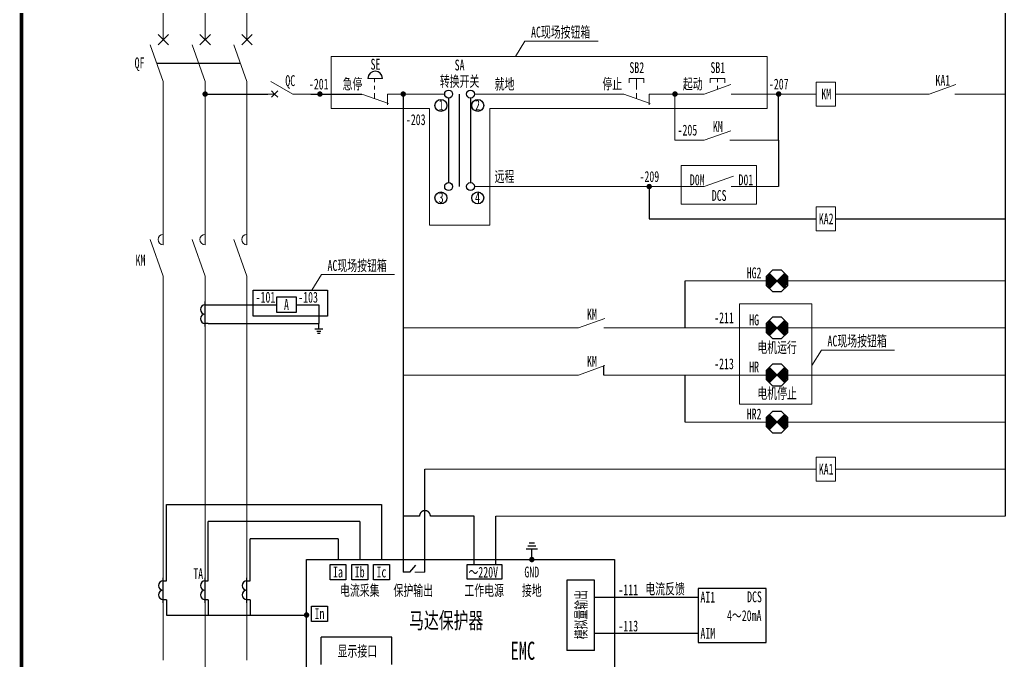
# Model space of a CAD drawing. Header units: millimetres. Extents: x 257344 to 1270023, y 272924 to 540726.
# Drawn here: x 918059 to 945361, y 301745 to 319446 of the extents above; entities that cross this region are included whole.
import ezdxf
from ezdxf.enums import TextEntityAlignment as Align

# ---------------------------------------------------------------- set-up
doc = ezdxf.new("R2010")
doc.units = ezdxf.units.MM
doc.linetypes.add('常规', pattern=[20, 10, 0, 10])
doc.linetypes.add('接地线', pattern=[1460, 500, 500, -200, 60, -200])
doc.layers.add('1轮廓实线层', color=7, linetype='Continuous', lineweight=18)
doc.layers.add('_0', color=7, linetype='Continuous', lineweight=25)
for name, color, linetype in [('BORDER', 7, 'Continuous'), ('D1', 4, 'Continuous'), ('MX', 3, 'Continuous'), ('TEXT', 4, 'Continuous'), ('动力平面导线层', 3, '常规'), ('动力平面设备层', 1, 'Continuous'), ('图框', 7, 'Continuous'), ('标注-照明', 7, 'Continuous'), ('照明平面导线层', 3, 'Continuous'), ('电气-接地设计-接地线', 3, '接地线'), ('表格图框层', 7, 'Continuous')]:
    doc.layers.add(name, color=color, linetype=linetype)
doc.styles.add('标准', font='', dxfattribs={"width": 0.667})
doc.styles.get('标准').set_extended_font_data('NSimSun')

# ---------------------------------------------------------------- blocks, each defined once
blk = doc.blocks.new('*U148')
at = {"layer": '1轮廓实线层'}
for p, q in [((0, 15), (0, 10)), ((0, 5), (-3.5, 11.06)), ((0, 10), (-0.88, 10.88)), ((0, 10), (-0.88, 9.12)), ((0, 10), (0.88, 10.88)), ((0, 10), (0.88, 9.12)), ((0, 5), (0, 0))]:
    blk.add_line(p, q, dxfattribs=at)

msp = doc.modelspace()

# ---------------------------------------------------------------- hatches: boundary and pattern name
at = {"linetype": 'ByBlock', "lineweight": 25}
h = msp.add_hatch(dxfattribs=at)
h.set_pattern_fill('ANSI31', color=3, scale=184.8, style=0)
h.set_pattern_definition([(45, (374572.193, 314423.285), (-16.3341666, 16.3341666), [])])
h.paths.add_polyline_path([(938974.55319, 312228.32385), (938765.64951, 312437.57469, 0.1991281417), (938678.87319, 312228.32385, 0.1986966109), (938765.30235, 312019.42017)])
h.paths.add_polyline_path([(939183.80403, 312437.22753), (938974.55319, 312228.32385), (939183.45687, 312019.07301, 0.1991281417), (939270.23319, 312228.32385, 0.1986966109)])
h = msp.add_hatch(dxfattribs=at)
h.set_pattern_fill('ANSI31', color=3, scale=184.8, style=0)
h.set_pattern_definition([(45, (374572.193, 313123.285), (-16.3341666, 16.3341666), [])])
h.paths.add_polyline_path([(938974.55319, 310928.32385), (938765.64951, 311137.57469, 0.1991281417), (938678.87319, 310928.32385, 0.1986966109), (938765.30235, 310719.42017)])
h.paths.add_polyline_path([(939183.80403, 311137.22753), (938974.55319, 310928.32385), (939183.45687, 310719.07301, 0.1991281417), (939270.23319, 310928.32385, 0.1986966109)])
h = msp.add_hatch(dxfattribs=at)
h.set_pattern_fill('ANSI31', color=1, scale=184.8, style=0)
h.set_pattern_definition([(45, (374572.193, 311823.285), (-16.3341666, 16.3341666), [])])
h.paths.add_polyline_path([(938974.55319, 309628.32385), (938765.64951, 309837.57469, 0.1991281417), (938678.87319, 309628.32385, 0.1986966109), (938765.30235, 309419.42017)])
h.paths.add_polyline_path([(939183.80403, 309837.22753), (938974.55319, 309628.32385), (939183.45687, 309419.07301, 0.1991281417), (939270.23319, 309628.32385, 0.1986966109)])
h = msp.add_hatch(dxfattribs=at)
h.set_pattern_fill('ANSI31', color=1, scale=184.8, style=0)
h.set_pattern_definition([(45, (374572.193, 310523.285), (-16.3341666, 16.3341666), [])])
h.paths.add_polyline_path([(938974.55319, 308328.32385), (938765.64951, 308537.57469, 0.1991281417), (938678.87319, 308328.32385, 0.1986966109), (938765.30235, 308119.42017)])
h.paths.add_polyline_path([(939183.80403, 308537.22753), (938974.55319, 308328.32385), (939183.45687, 308119.07301, 0.1991281417), (939270.23319, 308328.32385, 0.1986966109)])

# ---------------------------------------------------------------- linework, layer by layer
at = {"color": 0, "linetype": 'ByBlock', "lineweight": 20}
for p, q in [((943181.66278, 317392.87304), (940587.75999, 317392.87304)), ((945280.88883, 317392.87304), (943883.40403, 317392.87304))]:
    msp.add_line(p, q, dxfattribs=at)
at = {"color": 3, "linetype": 'ByBlock', "lineweight": 25}
for p, q in [((939183.80403, 312437.22753), (938765.30235, 312019.42017)), ((939183.45687, 312019.07301), (938765.64951, 312437.57469)), ((939183.80403, 311137.22753), (938765.30235, 310719.42017)), ((939183.45687, 310719.07301), (938765.64951, 311137.57469))]:
    msp.add_line(p, q, dxfattribs=at)
at = {"color": 1, "linetype": 'ByBlock', "lineweight": 25}
for p, q in [((939183.80403, 309837.22753), (938765.30235, 309419.42017)), ((939183.45687, 309419.07301), (938765.64951, 309837.57469)), ((939183.80403, 308537.22753), (938765.30235, 308119.42017)), ((939183.45687, 308119.07301), (938765.64951, 308537.57469))]:
    msp.add_line(p, q, dxfattribs=at)
at = {"color": 7, "linetype": 'ByBlock', "lineweight": 20, "const_width": 75}
for points in [[(923141.24141, 317392.87304, 1), (923216.24141, 317392.87304, 1)], [(926311.82571, 317392.87304, 1), (926386.82571, 317392.87304, 1)], [(928612.65741, 317392.86661, 1), (928687.65741, 317392.86661, 1)], [(936117.69191, 317392.87304, 1), (936192.69191, 317392.87304, 1)], [(938981.36791, 317392.87304, 1), (939056.36791, 317392.87304, 1)], [(935407.05355, 314836.62467, 1), (935482.05355, 314836.62467, 1)], [(932164.47857, 304526.90317, 1), (932239.47857, 304526.90317, 1)], [(925941.69352, 302995.382, 1), (926016.69352, 302995.382, 1)]]:
    msp.add_lwpolyline(points, format="xyb", close=True, dxfattribs=at)
at = {"color": 3, "linetype": 'ByBlock', "lineweight": 25}
for points in [[(938852.07853, 312524.00385), (938678.87319, 312350.79851), (938678.87319, 312105.84918), (938852.07853, 311932.64385), (939097.02786, 311932.64385), (939270.23319, 312105.84918), (939270.23319, 312350.79851), (939097.02786, 312524.00385)], [(938852.07853, 311224.00385), (938678.87319, 311050.79851), (938678.87319, 310805.84918), (938852.07853, 310632.64385), (939097.02786, 310632.64385), (939270.23319, 310805.84918), (939270.23319, 311050.79851), (939097.02786, 311224.00385)]]:
    msp.add_lwpolyline(points, close=True, dxfattribs=at)
at = {"color": 1, "linetype": 'ByBlock', "lineweight": 25}
for points in [[(938852.07853, 309924.00385), (938678.87319, 309750.79851), (938678.87319, 309505.84918), (938852.07853, 309332.64385), (939097.02786, 309332.64385), (939270.23319, 309505.84918), (939270.23319, 309750.79851), (939097.02786, 309924.00385)], [(938852.07853, 308624.00385), (938678.87319, 308450.79851), (938678.87319, 308205.84918), (938852.07853, 308032.64385), (939097.02786, 308032.64385), (939270.23319, 308205.84918), (939270.23319, 308450.79851), (939097.02786, 308624.00385)]]:
    msp.add_lwpolyline(points, close=True, dxfattribs=at)
at = {"layer": '_0', "color": 0, "linetype": 'ByBlock', "ltscale": 500}
msp.add_line((921843.42806, 318242.99819), (924153.15926, 318242.99819), dxfattribs=at)
at = {"layer": '_0', "color": 0, "linetype": 'ByBlock', "lineweight": -3}
for p, q in [((923178.74139, 310964.65646), (923178.74141, 311657.98979)), ((923178.74141, 311571.32312), (923265.40807, 311571.32312)), ((923265.40806, 311051.32312), (923178.74139, 311051.32312)), ((922023.87579, 303333.58224), (922023.87581, 304026.91557)), ((922023.87581, 303939.2412), (922110.54247, 303939.2412)), ((923178.74139, 303333.58224), (923178.74141, 304026.91557)), ((923178.74141, 303939.2412), (923265.40807, 303939.2412)), ((924333.60699, 303333.58224), (924333.60701, 304026.91557)), ((924333.60701, 303939.2412), (924420.27367, 303939.2412)), ((922110.54246, 303419.2412), (922023.87579, 303419.2412)), ((923265.40806, 303419.2412), (923178.74139, 303419.2412)), ((924420.27366, 303419.2412), (924333.60699, 303419.2412))]:
    msp.add_line(p, q, dxfattribs=at)
at = {"layer": '_0', "color": 0, "linetype": 'ByBlock'}
for p, q in [((923265.40807, 311571.32312), (925159.65782, 311571.32312)), ((925691.35037, 311571.32312), (926318.97381, 311571.32312)), ((926318.97381, 311571.32312), (926318.97381, 311051.32312)), ((923265.40806, 311051.32312), (926318.97381, 311051.32312)), ((926318.97381, 310901.32312), (926318.97381, 311051.32312)), ((926206.47381, 310901.32312), (926431.47381, 310901.32312)), ((926264.51415, 310841.32312), (926374.91461, 310841.32312)), ((926282.07258, 310780.41108), (926356.16218, 310780.41108)), ((922110.54247, 306053.96356), (928049.89882, 306053.96356)), ((932201.97857, 304526.90317), (932201.97857, 304811.39292)), ((933172.98872, 303956.65795), (933172.98872, 302010.07258)), ((933929.27505, 303956.65795), (933172.98872, 303956.65795)), ((933929.27505, 302010.07258), (933929.27505, 303956.65795)), ((936794.48183, 303483.36526), (933929.27505, 303483.36526)), ((922110.54246, 302995.382), (925979.19352, 302995.382)), ((928333.54768, 302386.67612), (926386.9623, 302386.67612)), ((926386.9623, 301630.38979), (926386.9623, 302386.67612)), ((928333.54768, 301630.38979), (928333.54768, 302386.67612)), ((936794.48183, 302483.36526), (933929.27505, 302483.36526)), ((933929.27505, 302010.07258), (933172.98872, 302010.07258))]:
    msp.add_line(p, q, dxfattribs=at)
at = {"layer": '_0', "color": 4, "linetype": 'ByBlock', "ltscale": 10}
for p, q in [((938672.98254, 303729.30696), (936794.48183, 303729.30696)), ((936794.48183, 303729.30696), (936794.48183, 302237.42357)), ((938672.98254, 302237.42357), (938672.98254, 303729.30696)), ((936794.48183, 302237.42357), (938672.98254, 302237.42357))]:
    msp.add_line(p, q, dxfattribs=at)
at = {"layer": '_0', "color": 0, "linetype": 'ByBlock', "lineweight": -3}
for centre in [(923178.7414, 311441.32312), (923178.7414, 311181.32312), (922023.8758, 303809.2412), (923178.7414, 303809.2412), (924333.607, 303809.2412), (922023.8758, 303549.2412), (923178.7414, 303549.2412), (924333.607, 303549.2412)]:
    msp.add_arc(centre, 130, 89.999998399, 269.999998399, dxfattribs=at)
at = {"layer": 'BORDER', "linetype": 'ByBlock'}
msp.add_lwpolyline([(925159.65782, 311786.79987), (925691.35037, 311786.79987), (925691.35037, 311355.84637), (925159.65782, 311355.84637)], close=True, dxfattribs=at)
at = {"layer": 'D1', "color": 1, "linetype": 'ByBlock'}
msp.add_arc((927876.07687, 317824.48884), 200.52575, 0, 180, dxfattribs=at)
at = {"layer": 'MX', "color": 7, "linetype": 'ByBlock', "lineweight": 20}
for p, q in [((922023.87581, 320782.83003), (922023.87581, 318892.61009)), ((923178.74141, 320782.83003), (923178.74141, 318892.61009)), ((924333.60701, 320782.83003), (924333.60701, 318892.61009)), ((922168.23401, 319036.96829), (921879.51761, 318748.25189)), ((922168.23401, 318748.25189), (921879.51761, 319036.96829)), ((923323.09961, 319036.96829), (923034.38321, 318748.25189)), ((923323.09961, 318748.25189), (923034.38321, 319036.96829)), ((924477.96521, 319036.96829), (924189.24881, 318748.25189)), ((924477.96521, 318748.25189), (924189.24881, 319036.96829)), ((922023.87581, 317737.74449), (921662.98031, 318748.25189)), ((923178.74141, 317737.74449), (922817.84591, 318748.25189)), ((924333.60701, 317737.74449), (923972.71151, 318748.25189)), ((922023.87581, 313225.11325), (922023.87581, 317747.8786)), ((923178.74141, 313225.11325), (923178.74141, 317747.8786)), ((924333.60701, 313225.11325), (924333.60701, 317747.8786)), ((922023.87581, 312358.96405), (921662.98031, 313369.47145)), ((923178.74141, 312358.96405), (922817.84591, 313369.47145)), ((924333.60701, 312358.96405), (923972.71151, 313369.47145)), ((922023.87581, 312358.96405), (922023.87581, 301745.46115)), ((923178.74141, 312358.96405), (923178.74141, 301199.61673)), ((924333.60701, 312358.96405), (924333.60701, 301745.46115))]:
    msp.add_line(p, q, dxfattribs=at)
for centre in [(922023.87581, 313369.47145), (923178.74141, 313369.47145), (924333.60701, 313369.47145)]:
    msp.add_arc(centre, 144.3582, 89.999997225, 269.99999445, dxfattribs=at)
at = {"layer": 'TEXT', "color": 7, "linetype": 'ByBlock', "ltscale": 100}
for centre in [(929904.82125, 317392.87304), (930508.30875, 317392.87304)]:
    msp.add_circle(centre, 109.725, dxfattribs=at)
at = {"layer": '动力平面导线层', "color": 0}
for p, q in [((945280.84341, 321282.83003), (945280.84341, 305728.32385)), ((928650.15493, 317392.87304), (928650.15493, 304177.34568)), ((936434.37763, 310928.32385), (936434.37763, 312228.32385)), ((936434.37763, 308328.32385), (936434.37763, 309628.32385)), ((929250.15493, 304177.34568), (929250.15493, 307028.32385)), ((922110.54247, 303939.2412), (922110.54247, 306053.96356)), ((928049.89882, 306053.96356), (928049.89882, 304526.90317)), ((927449.89882, 305575.44368), (923265.40807, 305575.44368)), ((923265.40807, 303939.2412), (923265.40807, 305575.44368)), ((927449.89882, 305575.44368), (927449.89882, 304526.90317)), ((929099.04003, 305728.32385), (928650.15493, 305728.32385)), ((930608.83968, 305728.32385), (929401.26983, 305728.32385)), ((930608.83968, 304387.04245), (930608.83968, 305728.32385)), ((931209.09579, 304387.04245), (931209.09579, 305728.32385)), ((924420.27367, 303939.2412), (924420.27367, 305096.9238)), ((926849.89882, 305096.9238), (924420.27367, 305096.9238)), ((926849.89882, 305096.9238), (926849.89882, 304526.90317)), ((922110.54246, 303419.2412), (922110.54246, 302995.382)), ((923265.40806, 303419.2412), (923265.40806, 302995.382)), ((924420.27366, 303419.2412), (924420.27366, 302995.382))]:
    msp.add_line(p, q, dxfattribs=at)
at = {"layer": '动力平面导线层', "color": 0, "linetype": 'ByBlock'}
for p, q in [((926098.8282, 317392.87304), (927510.5198, 317392.87304)), ((939018.86791, 316114.74885), (939018.86791, 314836.62467)), ((935444.55355, 314836.62467), (935444.55355, 313945.05099)), ((935444.55355, 313945.05099), (940052.01251, 313945.05099))]:
    msp.add_line(p, q, dxfattribs=at)
at = {"layer": '动力平面导线层', "color": 6, "linetype": 'ByBlock'}
msp.add_lwpolyline([(924501.76333, 311974.99822), (926557.68959, 311974.99822), (926557.68959, 311253.97355), (924501.76333, 311253.97355)], close=True, dxfattribs=at)
at = {"layer": '动力平面导线层', "color": 0}
for points in [[(925979.19352, 304526.90317), (934490.27505, 304526.90317), (934490.27505, 301455.37863), (925979.19352, 301455.37863)], [(926630.62575, 304387.04245), (927069.1719, 304387.04245), (927069.1719, 303967.64892), (926630.62575, 303967.64892)], [(927230.62575, 304387.04245), (927669.1719, 304387.04245), (927669.1719, 303967.64892), (927230.62575, 303967.64892)], [(927830.62575, 304387.04245), (928269.1719, 304387.04245), (928269.1719, 303967.64892), (927830.62575, 303967.64892)], [(926119.1504, 303236.43149), (926557.69655, 303236.43149), (926557.69655, 302817.03796), (926119.1504, 302817.03796)]]:
    msp.add_lwpolyline(points, close=True, dxfattribs=at)
at = {"layer": '动力平面导线层', "color": 3, "linetype": 'ByBlock'}
msp.add_lwpolyline([(930419.59448, 304387.04245), (931378.31189, 304387.04245), (931378.31189, 303985.35015), (930419.59448, 303985.35015)], close=True, dxfattribs=at)
at = {"layer": '动力平面导线层', "color": 0}
msp.add_arc((929250.15493, 305728.32385), 151.1149, 0, 180, dxfattribs=at)
at = {"layer": '动力平面设备层', "color": 0, "linetype": 'ByBlock', "lineweight": -3, "ltscale": 100}
for p, q in [((932273.33038, 304979.82187), (932130.62675, 304979.82187)), ((932356.75016, 304811.39292), (932047.20697, 304811.39292)), ((932315.04027, 304895.6074), (932088.91686, 304895.6074)), ((928829.20388, 304177.34568), (928650.15493, 304177.34568)), ((928829.20388, 304177.34568), (929002.95845, 304373.19006))]:
    msp.add_line(p, q, dxfattribs=at)
at = {"layer": '图框', "linetype": 'Continuous', "lineweight": 100, "const_width": 100}
msp.add_lwpolyline([(918108.79781, 285214.48919), (974008.79781, 285214.48919), (974008.79781, 325214.48919), (918108.79781, 325214.48919)], close=True, dxfattribs=at)
at = {"layer": '标注-照明', "linetype": 'ByBlock', "lineweight": 25, "ltscale": 100}
for p, q in [((923178.74141, 317392.87304), (924912.89268, 317392.87304)), ((929904.82125, 317283.14804), (929904.82125, 314946.34967)), ((930508.30875, 317283.14804), (930508.30875, 314946.34967)), ((934189.88207, 309628.32385), (934189.88207, 309889.75592))]:
    msp.add_line(p, q, dxfattribs=at)
at = {"layer": '标注-照明', "color": 0, "linetype": 'ByBlock', "lineweight": 25, "ltscale": 100}
msp.add_line((930206.77548, 314836.62467), (930206.77548, 317392.87304), dxfattribs=at)
at = {"layer": '标注-照明', "linetype": 'ByBlock', "lineweight": 25, "ltscale": 100}
for centre, radius in [((929691.52558, 317077.52129), 164.79793), ((930707.76663, 317077.52129), 164.79793), ((929904.82125, 314836.62467), 109.725), ((930508.30875, 314836.62467), 109.725), ((929691.52558, 314521.27291), 164.79793), ((930707.76663, 314521.27291), 164.79793)]:
    msp.add_circle(centre, radius, dxfattribs=at)
at = {"layer": '照明平面导线层', "color": 6, "linetype": 'ByBlock', "lineweight": 20}
for p, q in [((932013.45149, 318853.82901), (931748.57123, 318426.20199)), ((932013.45149, 318853.82901), (934032.09007, 318853.82901)), ((926663.29839, 318426.20199), (938703.9729, 318426.20199)), ((926663.29839, 318426.20199), (926663.29839, 316991.37171)), ((938703.9729, 318426.20199), (938703.9729, 316991.37171)), ((929372.0632, 316991.37171), (926663.29839, 316991.37171)), ((938703.9729, 316991.37171), (931039.01217, 316991.37171)), ((926391.60239, 312402.62523), (926126.72212, 311974.99822)), ((926391.60239, 312402.62523), (928410.24096, 312402.62523)), ((937940.16592, 311591.74073), (939936.14459, 311591.74073)), ((937941.06849, 308819.24915), (937941.06849, 311591.74073)), ((939936.14459, 308819.24915), (939936.14459, 311591.74073)), ((940201.02485, 310317.59011), (939936.14459, 309889.96309)), ((940201.02485, 310317.59011), (942219.66343, 310317.59011)), ((937940.16592, 308819.24915), (939936.14459, 308819.24915))]:
    msp.add_line(p, q, dxfattribs=at)
at = {"layer": '照明平面导线层', "color": 1, "linetype": 'ByBlock', "lineweight": 20}
msp.add_line((928076.57437, 317824.48884), (927675.57937, 317824.48884), dxfattribs=at)
at = {"layer": '照明平面导线层', "color": 0, "linetype": 'ByBlock', "lineweight": 20}
for p, q in [((927861.39043, 317724.24009), (927861.39043, 317824.48884)), ((935093.68293, 317623.99134), (935093.68293, 317824.48884)), ((937331.73905, 317724.24009), (937331.73905, 317824.48884)), ((927861.39043, 317518.18398), (927861.39043, 317618.43273)), ((935093.68293, 317518.18398), (935093.68293, 317618.43273)), ((936966.18198, 317392.87304), (937697.29612, 317654.30511)), ((937331.73905, 317523.58908), (937331.73905, 317618.78216)), ((943181.66278, 317392.87304), (943912.77692, 317654.30511)), ((927510.5198, 317392.87304), (928241.63394, 317131.44097)), ((927861.39043, 317267.40859), (927861.39043, 317417.93523)), ((928212.26105, 317392.87304), (929795.09625, 317392.87304)), ((928212.26105, 317392.87304), (928212.26105, 317091.65334)), ((934742.8123, 317392.87304), (930618.03375, 317392.87304)), ((934742.8123, 317392.87304), (935473.92644, 317131.44097)), ((935093.68293, 317267.40859), (935093.68293, 317417.93523)), ((936966.18198, 317392.87304), (935444.55355, 317392.87304)), ((935444.55355, 317392.87304), (935444.55355, 317091.65334)), ((936155.19191, 317392.87304), (936155.19191, 316114.74885)), ((937708.88146, 317392.87304), (940052.01251, 317392.87304)), ((936966.18198, 316114.74885), (937697.29612, 316376.18093)), ((936966.18198, 316114.74885), (936155.19191, 316114.74885)), ((937667.92323, 316114.74885), (939018.86791, 316114.74885)), ((930618.03375, 314836.62467), (931405.42351, 314836.62467)), ((931405.42351, 314836.62467), (936966.18198, 314836.62467)), ((937708.88146, 314836.62467), (939018.86791, 314836.62467)), ((936434.37763, 312228.32385), (938678.87319, 312228.32385)), ((939270.23319, 312228.32385), (945280.90352, 312228.32385)), ((933488.14082, 310928.32385), (934219.25496, 311189.75592)), ((928650.1473, 310928.32385), (933488.14082, 310928.32385)), ((934189.88207, 310928.32385), (938678.87319, 310928.32385)), ((939270.23319, 310928.32385), (945280.96583, 310928.32385)), ((933488.14082, 309628.32385), (934219.25496, 309889.75592)), ((928650.15493, 309628.32385), (933488.14082, 309628.32385)), ((934189.88207, 309628.32385), (938678.87319, 309628.32385)), ((939270.23319, 309628.32385), (945280.84341, 309628.32385)), ((936434.37763, 308328.32385), (938678.87319, 308328.32385)), ((939270.23319, 308328.32385), (945280.98648, 308328.32385)), ((929250.15493, 307028.32385), (940052.01251, 307028.32385)), ((940587.75999, 307028.32385), (945280.84341, 307028.32385)), ((931209.09579, 305728.32385), (945280.84341, 305728.32385)), ((928973.58556, 304177.34568), (929250.15493, 304177.34568))]:
    msp.add_line(p, q, dxfattribs=at)
at = {"layer": '照明平面导线层', "color": 7, "linetype": 'ByBlock', "lineweight": 20}
msp.add_line((936966.18198, 314836.62467), (937770.40753, 315124.19994), dxfattribs=at)
at = {"layer": '照明平面导线层', "color": 0, "linetype": 'ByBlock', "lineweight": 20}
for points in [[(935294.18043, 317704.19034), (935294.18043, 317824.48884), (934893.18543, 317824.48884), (934893.18543, 317704.19034)], [(937532.23655, 317704.19034), (937532.23655, 317824.48884), (937131.24155, 317824.48884), (937131.24155, 317704.19034)]]:
    msp.add_lwpolyline(points, dxfattribs=at)
for points in [[(940052.01251, 317723.64639), (940587.75999, 317723.64639), (940587.75999, 317062.0997), (940052.01251, 317062.0997)], [(940052.01251, 314275.82434), (940587.75999, 314275.82434), (940587.75999, 313614.27765), (940052.01251, 313614.27765)], [(940052.01251, 307359.09719), (940587.75999, 307359.09719), (940587.75999, 306697.5505), (940052.01251, 306697.5505)]]:
    msp.add_lwpolyline(points, close=True, dxfattribs=at)
at = {"layer": '电气-接地设计-接地线', "color": 0, "linetype": 'ByBlock', "lineweight": -3}
for p, q in [((939018.86791, 316114.74885), (939018.86791, 317392.87304)), ((940587.75999, 313945.05099), (945280.94262, 313945.05099))]:
    msp.add_line(p, q, dxfattribs=at)
at = {"layer": '表格图框层', "color": 6, "linetype": 'ByBlock', "lineweight": 20, "ltscale": 50}
for p, q in [((929372.0632, 313767.77867), (929372.0632, 316991.37171)), ((931039.01217, 316991.37171), (931039.01217, 313767.77867)), ((931039.01217, 313767.77867), (929372.0632, 313767.77867))]:
    msp.add_line(p, q, dxfattribs=at)
at = {"layer": '表格图框层', "color": 4, "linetype": 'ByBlock', "lineweight": 20, "ltscale": 50}
for p, q in [((936331.57092, 315415.63228), (938405.0186, 315415.63228)), ((936331.57092, 315415.63228), (936331.57092, 314352.27839)), ((938405.0186, 315415.63228), (938405.0186, 314352.27839)), ((936331.57092, 314352.27839), (938405.0186, 314352.27839))]:
    msp.add_line(p, q, dxfattribs=at)

# ---------------------------------------------------------------- block references
at = {"layer": '_0', "color": 3, "linetype": 'ByBlock', "xscale": -100, "yscale": 100, "zscale": 100, "rotation": 90}
msp.add_blockref('*U148', (926098.8282, 317392.87304), dxfattribs=at)

# ---------------------------------------------------------------- texts
at = {"layer": 'TEXT', "color": 6, "linetype": 'ByBlock', "ltscale": 100, "style": '标准', "width": 0.667}
for p in [(932999.56512, 318955.28403), (927377.71601, 312504.08026), (941187.13848, 310419.04513)]:
    msp.add_text('AC现场按钮箱', height=300, dxfattribs=at).set_placement(p, align=Align.CENTER)
at = {"layer": 'TEXT', "color": 7, "linetype": 'ByBlock', "ltscale": 100, "style": '标准', "width": 0.667}
for s, height, p in [('QF', 300, (921366.93829, 318103.39837)), ('SE', 300, (927884.24926, 318066.15237)), ('SA', 300, (930207.73951, 318044.39604)), ('SB2', 300, (935101.85532, 317973.14819)), ('SB1', 300, (937339.91144, 317973.14819)), ('QC', 300, (925530.19459, 317613.11624)), ('转换开关', 300, (930207.73951, 317595.35545)), ('就地', 300, (931448.46995, 317518.9073)), ('停止', 300, (934424.35702, 317523.58648)), ('起动', 300, (936647.7267, 317523.58648)), ('KA1', 300, (943555.39224, 317622.12405)), ('KM', 300, (940333.42282, 317242.43954)), ('1', 300, (929697.28382, 316938.25578)), ('2', 300, (930702.33373, 316938.25578)), ('KM', 300, (937339.91144, 316343.99986)), ('远程', 300, (931448.46995, 314962.65892)), ('D0M', 300, (936771.70401, 314872.18959)), ('D01', 300, (938115.48482, 314872.18959)), ('3', 300, (929697.28382, 314382.0074)), ('4', 300, (930702.33373, 314382.0074)), ('KA2', 300, (940333.42282, 313794.61749)), ('KM', 300, (921392.71654, 312652.43883)), ('HG2', 300, (938341.36375, 312300.46162)), ('KM', 300, (933861.87028, 311157.57485)), ('HG', 300, (938341.36375, 311000.46162)), ('电机运行', 300, (938977.56619, 310239.83358)), ('KM', 300, (933861.87028, 309857.57485)), ('HR', 300, (938341.36375, 309700.46162)), ('电机停止', 300, (938977.56619, 308970.29906)), ('HR2', 300, (938341.36375, 308400.46162)), ('KA1', 300, (940333.42282, 306877.89035)), ('TA', 300, (922987.24201, 303986.73199)), ('Ia', 300, (926848.68937, 304033.62448)), ('Ib', 300, (927448.68937, 304033.62448)), ('Ic', 300, (928048.68937, 304033.62448)), ('～220V', 300, (930860.6304, 304029.32749)), ('GND', 300, (932200.76912, 304033.62448)), ('电流采集', 300, (927449.89882, 303525.66791)), ('保护输出', 300, (928927.64384, 303525.66791)), ('工作电源', 300, (930886.5847, 303525.66791)), ('接地', 300, (932201.97857, 303525.66791)), ('In', 300, (926337.21402, 302883.01352)), ('马达保护器', 450, (929837.92055, 302620.17369))]:
    msp.add_text(s, height=height, dxfattribs=at).set_placement(p, align=Align.CENTER)
at = {"layer": 'TEXT', "color": 2, "linetype": 'ByBlock', "ltscale": 100, "style": '标准', "width": 0.667}
for s, p in [('-201', (926317.11052, 317519.34924)), ('-207', (939022.51147, 317519.34924)), ('-203', (928995.28378, 316535.19988)), ('-205', (936499.17948, 316246.47584)), ('-209', (935448.19712, 314963.10086)), ('-101', (924845.05237, 311627.98138)), ('-103', (926021.90975, 311627.98138)), ('-211', (937510.09642, 311060.05084)), ('-213', (937510.09642, 309788.46257))]:
    msp.add_text(s, height=300, dxfattribs=at).set_placement(p, align=Align.CENTER)
at = {"layer": 'TEXT', "color": 1, "linetype": 'ByBlock', "ltscale": 100, "style": '标准', "width": 0.667}
msp.add_text('急停', height=300, dxfattribs=at).set_placement((927249.20907, 317523.58648), align=Align.CENTER)
at = {"layer": 'TEXT', "color": 4, "linetype": 'ByBlock', "ltscale": 100, "style": '标准', "width": 0.667}
msp.add_text('DCS', height=300, dxfattribs=at).set_placement((937376.46715, 314439.48269), align=Align.CENTER)
at = {"layer": 'TEXT', "color": 7, "linetype": 'ByBlock', "ltscale": 100, "style": '标准', "width": 0.667}
msp.add_text('A', height=300, dxfattribs=at).set_placement((925356.74721, 311426.54946))
msp.add_text('电流反馈', height=300, rotation=360, dxfattribs=at).set_placement((935883.63202, 303567.90428), align=Align.CENTER)
at = {"layer": 'TEXT', "color": 0, "linetype": 'ByBlock', "ltscale": 100, "style": '标准', "width": 0.667}
msp.add_text('模拟量输出', height=300, rotation=90, dxfattribs=at).set_placement((933710.95389, 303006.65795), align=Align.CENTER)
at = {"layer": 'TEXT', "color": 2, "linetype": 'ByBlock', "ltscale": 100, "style": '标准', "width": 0.667}
for s, p in [('-111', (935138.07161, 303542.79896)), ('-113', (935138.07161, 302542.79896))]:
    msp.add_text(s, height=300, rotation=360, dxfattribs=at).set_placement(p, align=Align.RIGHT)
at = {"layer": 'TEXT', "color": 7, "linetype": 'ByBlock', "ltscale": 100, "style": '标准', "width": 0.667}
for s, p in [('AI1', (937266.92939, 303340.05214)), ('AIM', (937266.92939, 302340.05214))]:
    msp.add_text(s, height=300, rotation=360, dxfattribs=at).set_placement(p, align=Align.RIGHT)
at = {"layer": 'TEXT', "color": 4, "linetype": 'ByBlock', "ltscale": 100, "style": '标准', "width": 0.667}
msp.add_text('DCS', height=300, rotation=360, dxfattribs=at).set_placement((938148.64672, 303347.48879))
at = {"layer": 'TEXT', "color": 7, "linetype": 'ByBlock', "ltscale": 100, "style": '标准', "width": 0.667}
msp.add_text('4～20mA', height=300, rotation=360, dxfattribs=at).set_placement((938068.46511, 302976.89369), align=Align.MIDDLE)
at = {"layer": 'TEXT', "color": 0, "linetype": 'ByBlock', "ltscale": 100, "style": '标准', "width": 0.667}
msp.add_text('EMC', height=500, dxfattribs=at).set_placement((931614.31331, 301757.94193))
msp.add_text('显示接口', height=300, dxfattribs=at).set_placement((927383.54768, 301848.71095), align=Align.CENTER)

doc.saveas('drawing.dxf')
